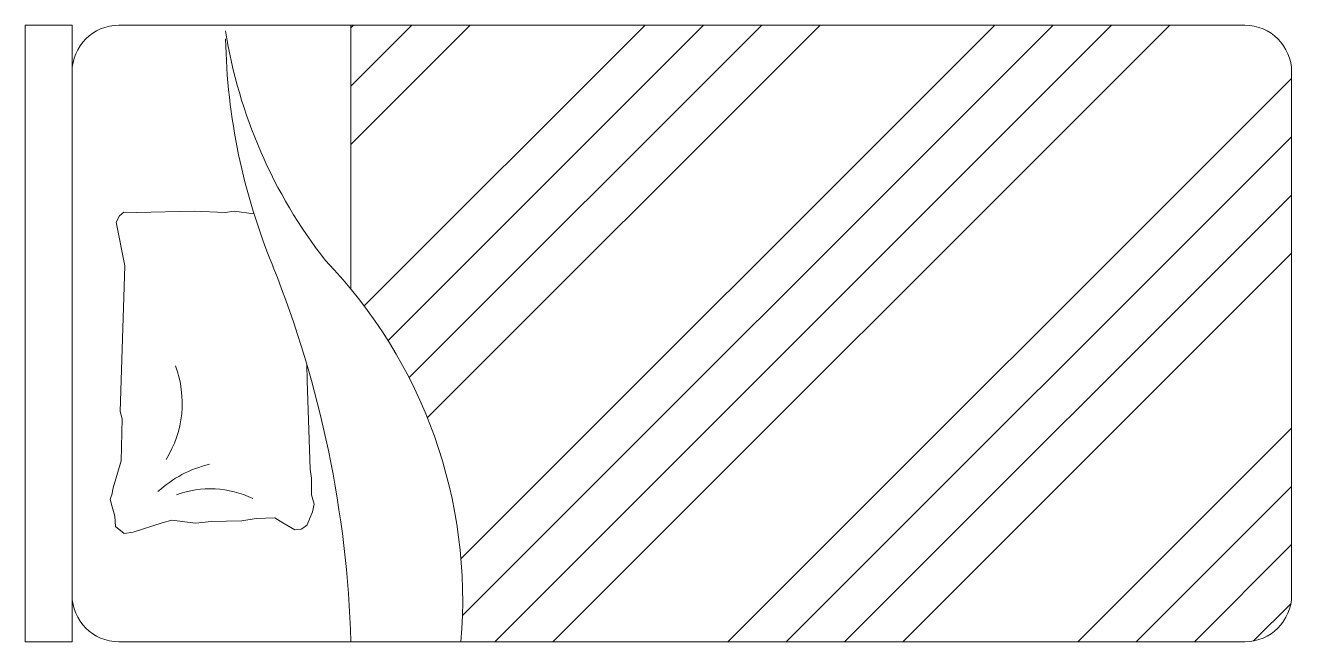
# Model space of a CAD drawing. Header units: millimetres. Extents: x -962.05 to -960.1, y 2701.62 to 2702.57.
import ezdxf

# ---------------------------------------------------------------- set-up
doc = ezdxf.new("R2010")
doc.units = ezdxf.units.MM
doc.header["$LTSCALE"] = 10
doc.layers.add('Móveis_camas', color=2, linetype='Continuous')

msp = doc.modelspace()

# ---------------------------------------------------------------- hatches: boundary and pattern name
at = {"layer": 'Móveis_camas'}
h = msp.add_hatch(dxfattribs=at)
h.set_pattern_fill('ANSI34', color=1, scale=0.02, style=0)
h.set_pattern_definition([(45, (-115.9706, 4.9783), (-0.269407684, 0.269407684), []), (45, (-115.8808, 4.9783), (-0.269407684, 0.269407684), []), (45, (-115.791, 4.9783), (-0.269407684, 0.269407684), []), (45, (-115.70118, 4.9783), (-0.269407684, 0.269407684), [])])
h.paths.add_polyline_path([(-960.1705, 2701.6158, 0.414214), (-960.0985, 2701.6878), (-960.0985, 2702.4938, 0.414214), (-960.1705, 2702.5658), (-961.5471, 2702.5658), (-961.5471, 2702.1594, -0.19621), (-961.3777, 2701.6158)])

# ---------------------------------------------------------------- linework, layer by layer
at = {"layer": 'Móveis_camas', "lineweight": 0}
for p, q in [((-961.9765, 2702.5658), (-962.0485, 2702.5658)), ((-962.0485, 2701.6158), (-962.0485, 2702.5658)), ((-961.9765, 2701.6158), (-961.9765, 2702.5658)), ((-961.9045, 2702.5658), (-960.1705, 2702.5658)), ((-960.0985, 2702.4938), (-960.0985, 2701.6878)), ((-961.9765, 2701.6158), (-962.0485, 2701.6158)), ((-960.1705, 2701.6158), (-961.9045, 2701.6158))]:
    msp.add_line(p, q, dxfattribs=at)
at = {"layer": 'Móveis_camas', "color": 1, "lineweight": 0}
msp.add_line((-961.5471, 2702.1594), (-961.5471, 2702.5658), dxfattribs=at)
msp.add_lwpolyline([(-961.6964, 2702.2752), (-961.7269, 2702.2792), (-961.7406, 2702.2772), (-961.7887, 2702.2792), (-961.8771, 2702.2775), (-961.8966, 2702.2779), (-961.9034, 2702.272), (-961.9087, 2702.2624), (-961.8954, 2702.1951), (-961.9024, 2701.9708), (-961.8995, 2701.9592), (-961.9009, 2701.8943), (-961.9131, 2701.8529), (-961.915, 2701.8419), (-961.9178, 2701.8353), (-961.9149, 2701.8238), (-961.9107, 2701.8091), (-961.9096, 2701.7932), (-961.8961, 2701.7824), (-961.8824, 2701.7844), (-961.8375, 2701.7991), (-961.8229, 2701.8033), (-961.7863, 2701.7983), (-961.762, 2701.8011), (-961.7386, 2701.8016), (-961.7151, 2701.8021), (-961.693, 2701.8057), (-961.6643, 2701.8066), (-961.652, 2701.7989), (-961.6332, 2701.7884), (-961.6239, 2701.7893), (-961.6194, 2701.792), (-961.6145, 2701.7961), (-961.6108, 2701.8049), (-961.6063, 2701.8159), (-961.6039, 2701.8278), (-961.608, 2701.8424), (-961.6076, 2701.868), (-961.6096, 2701.8818), (-961.6145, 2702.018), (-961.6151, 2702.0436)], dxfattribs=at)
at = {"layer": 'Móveis_camas', "lineweight": 0}
for centre, start, end in [((-961.9045, 2702.4938), 90, 180), ((-960.1705, 2702.4938), 0, 90), ((-961.9045, 2701.6878), 180, 270), ((-960.1705, 2701.6878), 270, 0)]:
    msp.add_arc(centre, 0.072, start, end, dxfattribs=at)
at = {"layer": 'Móveis_camas', "color": 1, "lineweight": 0}
for centre, radius, start, end in [((-960.9771, 2702.6786), 0.7727, 189.0382, 217.9182), ((-960.774, 2702.5634), 0.9663, 181.0801, 202.4569), ((-963.2437, 2701.5656), 1.6973, 1.6966, 21.7417), ((-962.1284, 2701.6801), 0.7534, 355.102, 44.0264), ((-961.9698, 2701.9832), 0.1629, 327.9451, 20.7131), ((-961.7237, 2701.7155), 0.1785, 103.3272, 132.4924), ((-961.7633, 2701.7036), 0.1479, 63.9323, 110.6401)]:
    msp.add_arc(centre, radius, start, end, dxfattribs=at)

doc.saveas('drawing.dxf')
